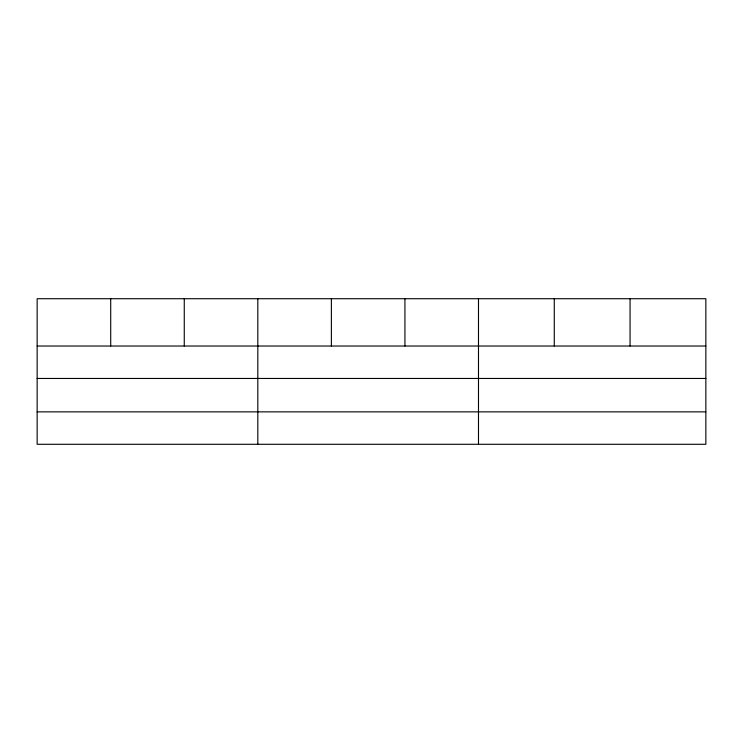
<?xml version="1.0" encoding="UTF-8"?>
<svg xmlns="http://www.w3.org/2000/svg" width="743" height="743" viewBox="0 0 743 743"><rect width="100%" height="100%" fill="white"/><g stroke="black" fill="none" stroke-linecap="round" stroke-linejoin="round"><path stroke-width="1.11" d="M705.85 378.456L705.85 298.714L37.15 298.714L37.15 444.286L705.85 444.286L705.85 378.456L37.15 378.456M37.15 346.024L705.85 346.024M37.15 411.863L705.85 411.863M630.064 298.714L630.064 346.024M554.278 298.714L554.278 346.024M478.492 298.714L478.492 444.286M404.935 298.714L404.935 346.024M331.378 298.714L331.378 346.024M257.821 298.714L257.821 444.286M184.264 298.714L184.264 346.024M110.707 298.714L110.707 346.024"/></g></svg>
